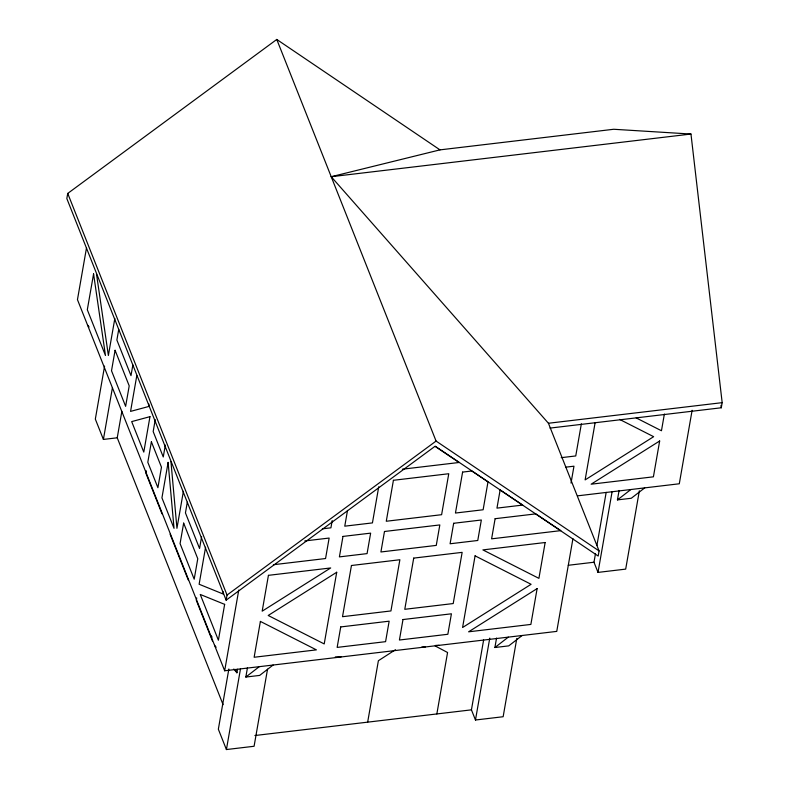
<?xml version="1.0" encoding="UTF-8"?>
<svg xmlns="http://www.w3.org/2000/svg" width="789" height="789" viewBox="0 0 789 789"><rect width="100%" height="100%" fill="white"/><g stroke="black" fill="none" stroke-linecap="round" stroke-linejoin="round"><path stroke-width="1.18" d="M439.996 149.871L276.771 39.45L67.726 193.433L66.828 198.552L226.137 600.173L435.183 446.189L598.18 556.048L599.078 550.929L548.434 423.259L331.212 176.716L439.996 149.871L613.724 129.268L690.967 134.041L722.172 402.656L721.274 407.775L549.992 428.092M86.504 247.864L77.46 299.662L224.668 670.778L556.758 631.387L572.942 538.631M104.582 366.096L95.331 419.107L103.398 439.434L117.236 437.796L121.861 411.296M114.839 318.44L108.379 355.474L96.485 273.882M118.745 329.329L116.88 340.039L130.994 375.633L132.868 364.912M103.398 439.434L112.442 387.636M136.813 375.554L130.56 411.394L149.042 406.404L148.825 403.978M146.32 470.826L145.906 473.203L162.031 513.876M155.255 419.649L153.174 431.553L163.254 456.969L165.335 445.065M183.403 491.291L176.943 528.324L170.957 461.644M187.309 502.179L185.445 512.889L199.558 548.483L201.629 536.569M196.727 597.914L196.313 600.301L212.448 640.974M205.584 547.211L199.124 584.245L223.524 594.156L223.169 591.73M226.137 600.173L227.035 595.054L67.726 193.433M224.668 670.778L238.761 590.064M228.859 668.983L218.346 729.214L226.413 749.55L254.088 746.266L267.54 669.171M233.82 669.013L236.907 672.79L237.519 669.25M226.413 749.55L240.497 668.845M273.102 665.028L259.67 675.414L245.833 677.051L247.49 667.602M332.189 520.562L330.926 527.821L322.356 528.837M347.515 510.394L344.763 526.174L372.438 522.9L378.74 486.754M367.664 722.152L378.385 660.718L395.457 649.722M436.85 713.946L447.57 652.503L435.163 645.954M516.805 638.429L503.145 716.728L475.471 720.012L471.437 709.844L483.627 639.968M475.471 720.012L489.772 638.094M522.16 635.49L508.737 645.875L494.9 647.513L496.547 638.064M571.019 483.055L573.968 466.191L565.496 467.196M581.365 423.801L575.753 455.953L561.226 457.669M595.133 422.569L585.122 479.909L653.647 436.682L619.592 419.393M639.356 490.817L625.687 569.116L598.013 572.4L593.979 562.232L595.458 553.799M596.928 545.367L606.179 492.366M598.013 572.4L612.106 491.685M644.712 487.878L631.279 498.263L617.442 499.901L619.089 490.452M664.377 414.018L661.458 430.745L636.19 417.914M692.121 410.29L679.299 483.775L577.469 495.857M245.833 677.051L259.265 666.675M617.442 499.901L630.875 489.515M494.9 647.513L508.323 637.127M227.035 595.054L436.08 441.071L599.078 550.929M331.212 176.716L690.967 134.041M548.434 423.259L722.172 402.656M402.341 469.208L459.119 462.482L435.291 446.505M304.781 540.948L329.141 538.059L325.561 558.533L273.369 564.727M568.277 565.279L593.979 562.232M254.896 735.526L471.437 709.844M435.646 645.382L439.138 645.333M421.809 647.019L425.301 646.98M335.305 656.912L341.124 656.842M87.549 325.078L89.088 326.971M210.555 635.194L212.093 637.078M214.588 645.353L216.127 647.246M276.771 39.45L436.08 441.071M236.01 670.532L236.907 672.79M170.099 534.212L188.246 579.964M117.236 437.796L223.09 704.666M720.988 405.329L721.274 407.775M93.575 273.921L87.313 309.752L105.47 355.504L93.575 273.921M115.086 350.286L111.515 370.761L125.629 406.345L129.209 385.87L115.086 350.286M149.969 416.661L143.785 452.097L131.684 421.602L149.969 416.661M151.389 441.791L147.809 462.265L157.899 487.691L161.469 467.206L151.389 441.791M168.116 462.413L161.932 497.859L174.034 528.354L168.116 462.413M183.65 523.127L180.079 543.611L194.193 579.195L197.773 558.72L183.65 523.127M224.648 604.364L218.395 640.204L200.248 594.452L224.648 604.364M260.39 621.416L254.137 657.257L316.399 649.87L260.39 621.416M268.428 575.339L262.175 611.179L330.69 567.952L268.428 575.339M336.716 572.252L324.21 643.932L268.201 615.479L336.716 572.252M342.978 536.421L339.398 556.896L367.072 553.612L370.643 533.137L342.978 536.421M340.73 626.93L337.15 647.404L385.584 641.664L389.155 621.18L340.73 626.93M351.45 565.496L342.515 616.692L390.94 610.942L399.875 559.746L351.45 565.496M384.48 531.49L380.909 551.975L436.258 545.406L439.828 524.932L384.48 531.49M393.415 480.294L386.275 521.253L441.613 514.694L448.763 473.735L393.415 480.294M402.992 619.543L399.421 640.017L447.846 634.277L451.416 613.803L402.992 619.543M413.712 558.109L404.777 609.305L453.211 603.555L462.147 552.359L413.712 558.109M453.665 523.285L450.095 543.769L477.769 540.485L481.339 520L453.665 523.285M462.601 472.088L455.45 513.047L483.124 509.763L488.006 481.842L471.832 470.994L462.601 472.088M475.086 555.841L462.581 627.511L531.096 584.294L475.086 555.841M495.117 518.698L491.606 538.838L560.792 530.632L535.78 513.876L495.117 518.698M500.137 489.969L496.962 508.126L522.663 505.078L500.137 489.969M537.122 588.594L530.869 624.424L468.607 631.811L537.122 588.594M545.16 542.516L538.907 578.357L482.898 549.903L545.16 542.516M659.663 440.982L653.41 476.822L591.148 484.199L659.663 440.982"/></g></svg>
